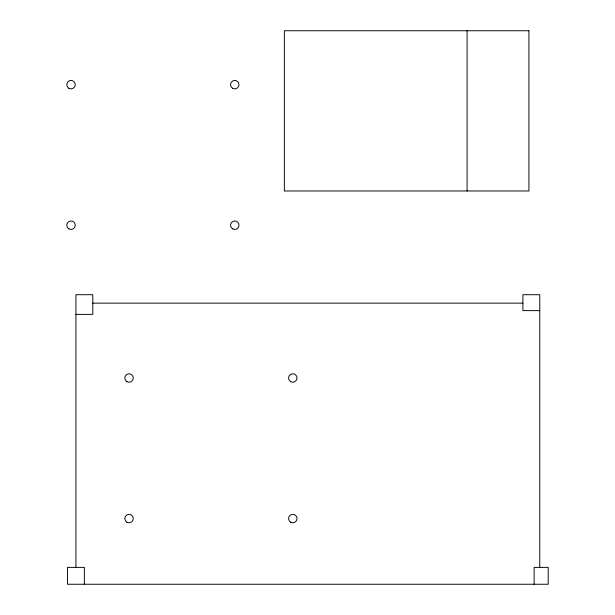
<?xml version="1.0" encoding="UTF-8"?>
<svg xmlns="http://www.w3.org/2000/svg" width="615" height="615" viewBox="0 0 615 615"><rect width="100%" height="100%" fill="white"/><g stroke="black" fill="none" stroke-linecap="round" stroke-linejoin="round"><path stroke-width="0.92" d="M92.796 303.141L522.896 303.141M539.762 310.621L522.896 310.621L522.896 294.708L539.762 294.708L539.762 567.384M75.929 314.388L92.796 314.388L92.796 294.708L75.929 294.708L75.929 567.384M534.135 584.25L534.135 567.384L548.196 567.384L548.196 584.25L67.496 584.25L67.496 567.384L84.363 567.384L84.363 584.25M467.077 30.75L467.077 190.981M528.923 30.75L284.361 30.75L284.361 190.981L528.923 190.981L528.923 30.75M232.662 228.865A4.22 4.22 0 0 0 238.989 225.213A4.22 4.22 0 0 0 232.662 221.561A4.22 4.22 0 0 0 232.662 228.865M68.918 228.865A4.22 4.22 0 0 0 75.238 225.213A4.22 4.22 0 0 0 68.918 221.561A4.22 4.22 0 0 0 68.918 228.865M68.918 88.306A4.22 4.22 0 0 0 75.238 84.655A4.22 4.22 0 0 0 68.918 81.003A4.22 4.22 0 0 0 68.918 88.306M232.662 88.306A4.22 4.22 0 0 0 238.989 84.655A4.22 4.22 0 0 0 232.662 81.003A4.22 4.22 0 0 0 232.662 88.306M126.944 522.197A4.22 4.22 0 0 0 133.263 518.545A4.22 4.22 0 0 0 126.944 514.893A4.22 4.22 0 0 0 126.944 522.197M126.944 381.638A4.22 4.22 0 0 0 133.263 377.987A4.22 4.22 0 0 0 126.944 374.335A4.22 4.22 0 0 0 126.944 381.638M290.687 381.638A4.22 4.22 0 0 0 297.014 377.987A4.22 4.22 0 0 0 290.687 374.335A4.22 4.22 0 0 0 290.687 381.638M290.687 522.197A4.22 4.22 0 0 0 297.014 518.545A4.22 4.22 0 0 0 290.687 514.893A4.22 4.22 0 0 0 290.687 522.197"/></g></svg>
